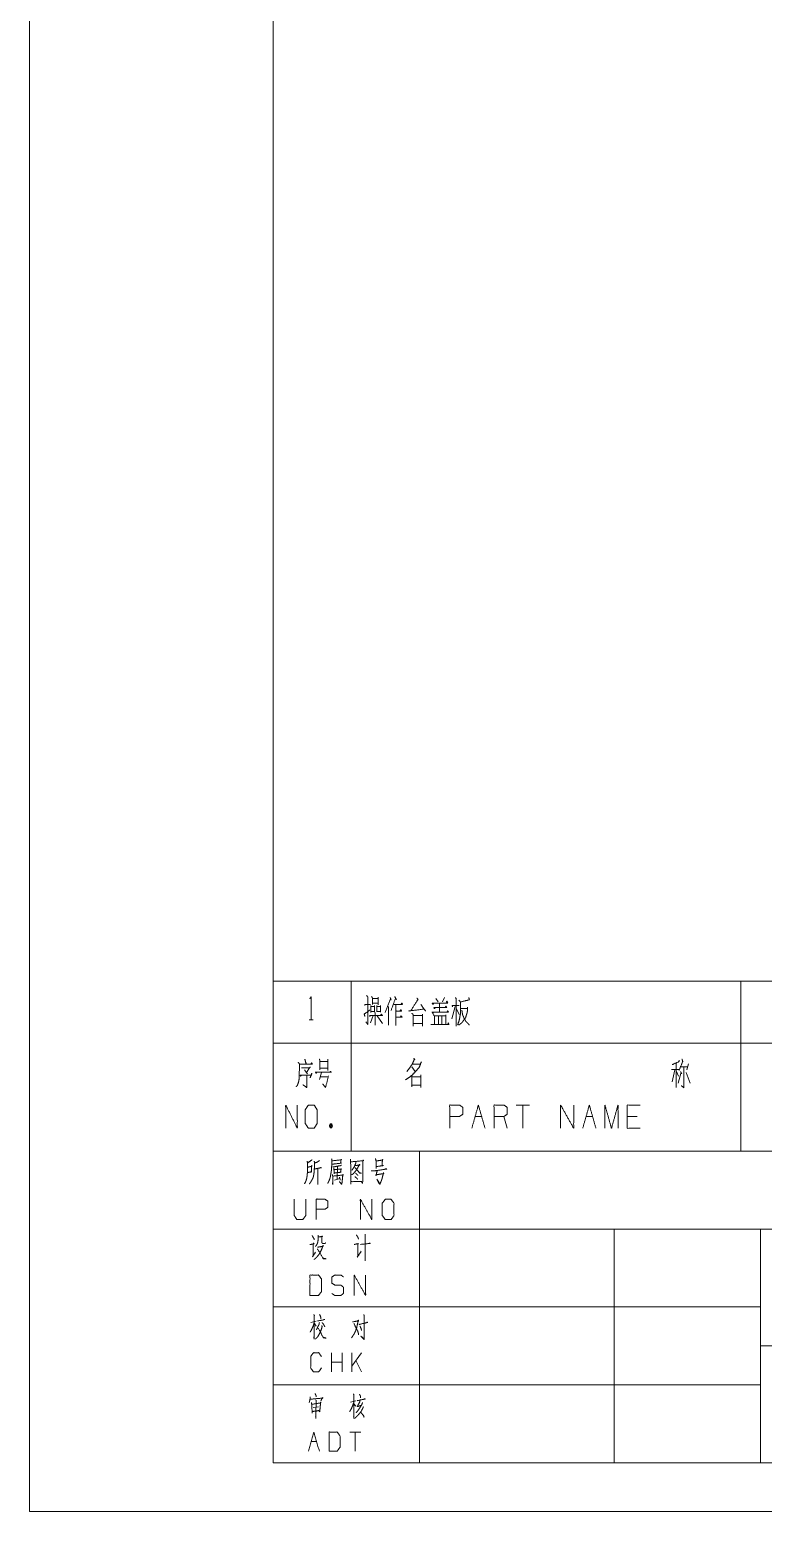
# Model space of a CAD drawing. Header units: millimetres. Extents: x 0 to 210, y 0 to 297.
# Drawn here: x 0 to 75.3, y 0 to 152.2 of the extents above; entities that cross this region are included whole.
import ezdxf

# ---------------------------------------------------------------- set-up
doc = ezdxf.new("R2010")
doc.units = ezdxf.units.MM
doc.layers.add('101', color=7, linetype='Continuous', true_color=0xffffff)

msp = doc.modelspace()

# ---------------------------------------------------------------- linework, layer by layer
at = {"layer": '101', "color": 133, "linetype": 'Continuous', "lineweight": 18}
for p, q in [((0, 297), (0, 0)), ((25, 292), (25, 5)), ((25, 37), (205, 37)), ((25, 37), (25, 5)), ((40, 37), (40, 5)), ((25, 29), (205, 29)), ((60, 29), (60, 5)), ((75, 29), (75, 5)), ((25, 21), (75, 21)), ((75, 17), (184, 17)), ((25, 13), (75, 13)), ((25, 5), (205, 5)), ((25, 5), (205, 5)), ((0, 0), (210, 0))]:
    msp.add_line(p, q, dxfattribs=at)
at = {"layer": '101', "color": 72, "linetype": 'Continuous', "lineweight": 18}
for p, q in [((25, 54.46), (25, 48.11)), ((25, 54.46), (33, 54.46)), ((33, 54.46), (33, 48.11)), ((33, 54.46), (73, 54.46)), ((73, 54.46), (73, 48.11)), ((73, 54.46), (103, 54.46)), ((35.01, 51.95), (35.01, 51.25)), ((35.01, 51.88), (35.32, 51.88)), ((35.22, 52.7), (35.73, 52.7)), ((35.22, 52.2), (35.75, 52.2)), ((35.38, 51.95), (35.38, 51.28)), ((35.64, 51.97), (35.64, 51.3)), ((35.64, 51.85), (36.01, 51.85)), ((35.75, 52.82), (35.75, 52.03)), ((36.01, 51.95), (36.01, 51.28)), ((36.84, 51.85), (36.84, 49.95)), ((41.68, 52.7), (41.91, 52.35)), ((42.07, 52.18), (42.07, 51.28)), ((42.56, 52.8), (42.37, 52.35)), ((43.67, 51.88), (43.33, 50.6)), ((28.67, 50.48), (29.09, 50.48)), ((35.25, 50.93), (34.99, 50.17)), ((35.04, 51.35), (35.34, 51.35)), ((35.47, 51.25), (35.47, 49.95)), ((35.66, 51.35), (36, 51.35)), ((35.68, 50.9), (36.21, 50.13)), ((41.54, 50.9), (42.67, 50.9)), ((41.96, 50.93), (41.96, 50.08)), ((42.31, 50.85), (42.31, 50.08)), ((42.72, 51), (42.72, 50.08)), ((43.78, 51.7), (44.08, 51.05)), ((44.2, 51.65), (44.91, 51.65)), ((25, 48.11), (25, 37)), ((25, 48.11), (33, 48.11)), ((33, 48.11), (73, 48.11)), ((33, 48.11), (33, 37)), ((73, 48.11), (103, 48.11)), ((73, 48.11), (73, 37)), ((29.76, 46.22), (30.58, 46.22)), ((30.59, 46.45), (30.59, 45.3)), ((66.35, 46.08), (66.35, 43.55)), ((66.78, 45.68), (67.56, 45.68)), ((67.63, 45.98), (67.45, 45.35)), ((29.76, 45.53), (30.58, 45.53)), ((29.95, 45.08), (29.76, 44.38)), ((29.81, 44.65), (30.59, 44.65)), ((39.23, 45.65), (39.55, 45.17)), ((65.88, 45.4), (66.64, 45.4)), ((66.21, 45.35), (65.95, 44.13)), ((66.39, 45.17), (66.6, 44.7)), ((66.87, 45.12), (66.55, 44)), ((66.8, 45.17), (66.94, 44.95)), ((67.38, 45.08), (67.79, 43.98)), ((51.28, 41.74), (49.94, 41.74)), ((50.61, 41.74), (50.61, 39.36)), ((30.85, 39.81), (30.99, 39.39)), ((45.72, 40.56), (46.39, 40.56)), ((49, 39.36), (48.67, 40.56)), ((57.1, 40.56), (57.77, 40.56)), ((62.33, 40.56), (61.32, 40.56)), ((25, 37), (33, 37)), ((33, 37), (73, 37)), ((73, 37), (103, 37)), ((31.58, 35.44), (31.57, 34.13)), ((31.29, 34.04), (31.83, 34.2)), ((29.41, 19.54), (28.85, 19.39)), ((29.22, 19.29), (29.42, 19.02)), ((30.96, 14.33), (30.96, 16.3)), ((32.07, 15.33), (30.96, 15.33)), ((32.07, 14.33), (32.07, 16.3)), ((33.08, 14.33), (33.08, 16.3)), ((34.05, 16.3), (33.08, 14.93)), ((34.05, 14.33), (33.49, 15.51)), ((29.11, 10.67), (29.64, 10.75)), ((33.49, 11.35), (32.92, 11.23)), ((33.28, 11.06), (33.47, 10.81)), ((33.97, 8.15), (32.86, 8.15)), ((33.41, 8.15), (33.41, 6.19)), ((28.89, 7.18), (29.45, 7.18))]:
    msp.add_line(p, q, dxfattribs=at)
for points, knots in [([(28.74, 52.65), (28.88, 52.85), (28.88, 50.48)], [0, 0, 0.093489, 1, 1]), ([(34.41, 51.95), (34.39, 52.08), (34.99, 52.08)], [0, 0, 0.173603, 1, 1]), ([(34.58, 53), (34.71, 52.82), (34.71, 50.02), (34.49, 50.3)], [0, 0, 0.063755, 0.896689, 1, 1]), ([(35.09, 52.9), (35.18, 52.73), (35.18, 52.08)], [0, 0, 0.231725, 1, 1]), ([(37, 52.8), (37.09, 52.55), (37.02, 52.65), (36.49, 51.25)], [0, 0, 0.140692, 0.205673, 1, 1]), ([(37.46, 52.88), (37.65, 52.57), (37.53, 52.68), (37.09, 51.47)], [0, 0, 0.199122, 0.287732, 1, 1]), ([(37.37, 52.08), (38.29, 52.08), (38.2, 52.22), (38.11, 52.1)], [0, 0, 0.737475, 0.877167, 1, 1]), ([(37.58, 52.03), (37.58, 49.9), (37.58, 51.4), (38.18, 51.4), (38.1, 51.55), (38.01, 51.43)], [0, 0, 0.466711, 0.796155, 0.928141, 0.966378, 1, 1]), ([(39.74, 52.73), (39.88, 52.57), (39.84, 52.57), (39.12, 51.43), (38.91, 51.4), (40.48, 51.6), (40.64, 51.38), (40.14, 52.08)], [0, 0, 0.045477, 0.053275, 0.353145, 0.400259, 0.750087, 0.810876, 1, 1]), ([(41.46, 52.2), (41.39, 52.08), (41.31, 52.2), (42.91, 52.2), (42.83, 52.43), (42.75, 52.3)], [0, 0, 0.062699, 0.129535, 0.831763, 0.937302, 1, 1]), ([(41.62, 51.75), (41.55, 51.63), (41.43, 51.75), (42.81, 51.75), (42.72, 51.9), (42.65, 51.78)], [0, 0, 0.07124, 0.158488, 0.842395, 0.92876, 1, 1]), ([(43.41, 51.83), (43.35, 51.95), (44.09, 51.95)], [0, 0, 0.154626, 1, 1]), ([(43.69, 52.78), (43.76, 52.68), (43.76, 49.85)], [0, 0, 0.04155, 1, 1]), ([(44.2, 52.33), (44.2, 51.05), (44.17, 50.93), (44.15, 50.78), (44.08, 50.43), (43.92, 49.98)], [0, 0, 0.533407, 0.587753, 0.650941, 0.800323, 1, 1]), ([(44.94, 51.78), (44.93, 51.47), (44.91, 51.28), (44.84, 51.05), (44.78, 50.85), (44.75, 50.73), (44.64, 50.58), (44.52, 50.43), (44.41, 50.25), (44.27, 50.13), (44.11, 50), (44.01, 49.98)], [0, 0, 0.139342, 0.232436, 0.341789, 0.437725, 0.497957, 0.583134, 0.67329, 0.768167, 0.855675, 0.94948, 1, 1]), ([(45.07, 52.78), (45.12, 52.55), (44.2, 52.33), (44.04, 52.53)], [0, 0, 0.161319, 0.821664, 1, 1]), ([(34.41, 50.83), (34.33, 51.08), (34.92, 51.5)], [0, 0, 0.264704, 1, 1]), ([(34.94, 50.83), (34.88, 50.95), (36.21, 50.95), (36.08, 51.08), (36.01, 50.95)], [0, 0, 0.076244, 0.820603, 0.919361, 1, 1]), ([(37.62, 50.78), (38.24, 50.78), (38.11, 50.9), (38.02, 50.73)], [0, 0, 0.624528, 0.802084, 1, 1]), ([(39.22, 51.18), (39.36, 51.03), (39.36, 49.85), (39.36, 50.13), (40.32, 50.13), (40.32, 49.83), (40.32, 51.08), (40.32, 50.95), (39.38, 50.95)], [0, 0, 0.039473, 0.264466, 0.317124, 0.499886, 0.557332, 0.796687, 0.820623, 1, 1]), ([(41.43, 51.25), (41.39, 51.15), (41.29, 51.28), (42.97, 51.28), (42.91, 51.43), (42.83, 51.28)], [0, 0, 0.046472, 0.118296, 0.854009, 0.923718, 1, 1]), ([(41.41, 51.05), (41.54, 50.9), (41.54, 50.02)], [0, 0, 0.181817, 1, 1]), ([(44.34, 51.5), (44.39, 51.3), (44.41, 51.12), (44.45, 50.95), (44.52, 50.83), (44.57, 50.68), (44.66, 50.53), (44.75, 50.35), (44.85, 50.25), (44.93, 50.17), (45.03, 50.08), (45.12, 49.95)], [0, 0, 0.116119, 0.214831, 0.315024, 0.39562, 0.484907, 0.582612, 0.692636, 0.774439, 0.832283, 0.914086, 1, 1]), ([(41.18, 50), (43.04, 50), (42.97, 50.17), (42.9, 50.02)], [0, 0, 0.839595, 0.92498, 1, 1]), ([(27.56, 46.13), (27.69, 45.95), (27.66, 44.45), (27.59, 44.08), (27.48, 43.78), (27.34, 43.6)], [0, 0, 0.081566, 0.649823, 0.793832, 0.914831, 1, 1]), ([(27.7, 45.95), (29.01, 45.95), (28.93, 46.08), (28.85, 45.9)], [0, 0, 0.79327, 0.883172, 1, 1]), ([(27.89, 45.55), (28.71, 45.55), (28.8, 45.68), (28.41, 45.08), (28.5, 44.95), (28.22, 45.35)], [0, 0, 0.349352, 0.41636, 0.723317, 0.790326, 1, 1]), ([(28.25, 46.45), (28.36, 46), (28.39, 46.08), (28.35, 45.9)], [0, 0, 0.638265, 0.750293, 1, 1]), ([(29.7, 46.47), (29.78, 46.38), (29.78, 45.35)], [0, 0, 0.110318, 1, 1]), ([(39.32, 45.95), (40.08, 45.95), (40.2, 46.18), (39.97, 45.6), (39.55, 45.12), (39.14, 44.7), (38.56, 44.33)], [0, 0, 0.213826, 0.286067, 0.460277, 0.639449, 0.804911, 1, 1]), ([(39.43, 46.55), (39.53, 46.38), (39.48, 46.45), (39.28, 45.98), (39.05, 45.62), (38.7, 45.17)], [0, 0, 0.11364, 0.16465, 0.449685, 0.682204, 1, 1]), ([(66.64, 46.35), (66.64, 46.2), (65.95, 45.9)], [0, 0, 0.166334, 1, 1]), ([(66.94, 46.47), (67.03, 46.22), (66.64, 45.28)], [0, 0, 0.205287, 1, 1]), ([(67.15, 45.68), (67.15, 43.53), (66.87, 43.73)], [0, 0, 0.861249, 1, 1]), ([(27.91, 44.83), (27.81, 44.7), (27.77, 44.8), (28.91, 44.8), (28.96, 45), (28.79, 44.55)], [0, 0, 0.074525, 0.127161, 0.672611, 0.770465, 1, 1]), ([(28.44, 44.83), (28.44, 43.55), (28.03, 43.83)], [0, 0, 0.72158, 1, 1]), ([(29.46, 45.08), (29.41, 45), (29.32, 45.12), (30.97, 45.12), (30.87, 45.2), (30.76, 45.08)], [0, 0, 0.040633, 0.11244, 0.868409, 0.923643, 1, 1]), ([(30.67, 44.73), (30.37, 43.55), (30.07, 43.9)], [0, 0, 0.72503, 1, 1]), ([(39.16, 44.8), (39.21, 44.73), (39.21, 43.6), (39.21, 43.78), (40.15, 43.78), (40.15, 43.55), (40.15, 44.83), (40.15, 44.65), (39.25, 44.65)], [0, 0, 0.018725, 0.248081, 0.283758, 0.47474, 0.520612, 0.780548, 0.816225, 1, 1]), ([(26.28, 39.36), (26.28, 41.74), (27.47, 39.36), (27.47, 41.74)], [0, 0, 0.32062, 0.67938, 1, 1]), ([(28.6, 39.36), (29.2, 39.36), (29.5, 39.84), (29.5, 41.26), (29.2, 41.74), (28.6, 41.74), (28.29, 41.26), (28.29, 39.84), (28.6, 39.36)], [0, 0, 0.094595, 0.183573, 0.409674, 0.498652, 0.593247, 0.683573, 0.909673, 1, 1]), ([(43.11, 39.36), (43.11, 41.74), (44.11, 41.74), (44.45, 41.51), (44.45, 40.79), (44.1, 40.56), (43.11, 40.56)], [0, 0, 0.401146, 0.571312, 0.639588, 0.762043, 0.832819, 1, 1]), ([(47.66, 39.36), (47.66, 41.74), (48.67, 41.74), (49, 41.51), (49, 40.79), (48.67, 40.56), (47.66, 40.56)], [0, 0, 0.400952, 0.571035, 0.639278, 0.761674, 0.829917, 1, 1]), ([(54.49, 39.36), (54.49, 41.74), (55.83, 39.36), (55.83, 41.74)], [0, 0, 0.317574, 0.682426, 1, 1]), ([(59.04, 39.36), (59.04, 41.74), (59.71, 39.36), (60.38, 41.74), (60.38, 39.36)], [0, 0, 0.245192, 0.5, 0.754808, 1, 1]), ([(62.66, 39.36), (61.32, 39.36), (61.32, 41.74), (62.66, 41.74)], [0, 0, 0.26539, 0.73461, 1, 1]), ([(30.85, 39.39), (30.99, 39.39), (31.07, 39.61), (30.99, 39.81), (30.85, 39.81), (30.77, 39.61), (30.85, 39.39), (30.99, 39.81)], [0, 0, 0.086283, 0.23189, 0.363169, 0.449452, 0.580731, 0.726338, 1, 1]), ([(28.99, 36.12), (28.93, 36.08), (28.51, 35.79), (28.48, 35.97), (28.53, 35.79), (28.53, 35.21), (28.51, 34.86), (28.49, 34.62), (28.46, 34.38), (28.42, 34.15), (28.35, 33.93), (28.28, 33.78), (28.21, 33.65)], [0, 0, 0.024362, 0.186801, 0.243941, 0.302152, 0.485022, 0.597666, 0.675195, 0.753199, 0.825098, 0.898191, 0.953346, 1, 1]), ([(28.56, 34.8), (28.59, 34.82), (28.95, 34.88), (28.9, 34.86), (28.95, 35.55), (28.98, 35.46), (28.54, 35.35)], [0, 0, 0.022685, 0.239273, 0.269988, 0.676989, 0.73256, 1, 1]), ([(29.73, 36.03), (29.48, 35.86), (29.24, 35.79), (29.21, 35.97), (29.24, 35.7), (29.23, 35.44), (29.21, 35.15), (29.2, 34.91), (29.17, 34.68), (29.13, 34.44), (29.09, 34.27), (29.01, 34.13), (28.93, 33.98), (28.85, 33.85), (28.78, 33.74), (28.7, 33.65)], [0, 0, 0.09632, 0.172939, 0.229417, 0.313418, 0.396987, 0.487496, 0.564125, 0.634337, 0.711438, 0.768976, 0.817389, 0.871907, 0.920319, 0.962889, 1, 1]), ([(29.23, 35.17), (29.93, 35.3), (29.88, 35.33), (29.81, 35.28)], [0, 0, 0.834809, 0.895274, 1, 1]), ([(29.59, 35.21), (29.59, 33.58), (29.57, 33.69), (29.59, 33.87)], [0, 0, 0.849784, 0.907773, 1, 1]), ([(30.99, 36.23), (31.01, 36.03), (31.01, 35.68), (30.99, 35.35), (30.98, 35.13), (30.94, 34.84), (30.9, 34.6), (30.85, 34.33), (30.79, 34.13), (30.71, 33.93), (30.59, 33.69)], [0, 0, 0.076502, 0.212088, 0.33934, 0.424293, 0.535105, 0.630037, 0.733303, 0.813246, 0.895185, 1, 1]), ([(31.04, 36.01), (32.01, 36.12), (31.96, 36.16), (31.91, 35.77), (31.99, 35.77), (31.02, 35.66)], [0, 0, 0.391079, 0.416921, 0.577584, 0.60892, 1, 1]), ([(31.99, 35.57), (31.94, 35.52), (31.55, 35.46), (31.33, 35.41), (31.13, 35.37)], [0, 0, 0.072254, 0.516594, 0.766873, 1, 1]), ([(31.21, 35.26), (31.23, 35.1), (31.26, 34.66), (31.24, 34.77), (31.97, 34.84), (31.91, 34.84), (31.96, 35.24), (31.99, 35.17), (31.23, 35.1)], [0, 0, 0.056492, 0.217482, 0.258029, 0.525926, 0.548633, 0.694164, 0.720795, 1, 1]), ([(32.91, 36.19), (32.94, 35.9), (32.97, 33.62), (32.96, 33.87), (34.07, 33.87), (33.99, 33.89), (33.83, 33.87)], [0, 0, 0.069513, 0.617086, 0.67568, 0.942515, 0.962044, 1, 1]), ([(32.96, 35.9), (34.27, 36.03), (34.22, 36.1), (34.19, 35.9), (34.18, 33.91), (34.16, 33.69), (34.05, 33.87)], [0, 0, 0.328132, 0.348329, 0.398411, 0.893177, 0.948287, 1, 1]), ([(33.39, 35.55), (33.46, 35.52), (33.89, 35.59), (33.85, 35.66), (33.64, 35.24), (33.49, 35.02), (33.35, 34.84), (33.21, 34.68), (33.05, 34.57)], [0, 0, 0.033937, 0.260456, 0.302021, 0.540807, 0.679362, 0.795008, 0.902031, 1, 1]), ([(33.47, 35.88), (33.47, 35.77), (33.33, 35.44), (33.16, 35.17), (33.08, 35.06)], [0, 0, 0.119857, 0.510436, 0.853215, 1, 1]), ([(33.36, 35.3), (33.41, 35.3), (33.89, 34.73), (34.07, 34.73), (33.89, 34.77), (33.82, 34.82)], [0, 0, 0.037879, 0.645168, 0.784058, 0.927466, 1, 1]), ([(35.06, 34.97), (35.27, 34.97), (35.67, 35.02), (36.67, 35.17), (36.56, 35.19), (36.41, 35.15)], [0, 0, 0.107042, 0.322387, 0.855627, 0.91443, 1, 1]), ([(35.49, 36.25), (35.55, 35.99), (35.55, 35.21), (35.55, 35.41), (36.3, 35.52), (36.17, 35.52), (36.2, 36.08), (36.22, 36.16), (36.25, 36.1), (36.14, 36.08), (35.55, 35.99)], [0, 0, 0.076616, 0.29412, 0.35005, 0.563218, 0.598366, 0.753975, 0.779217, 0.799827, 0.831204, 1, 1]), ([(35.66, 35.02), (35.55, 34.49), (35.52, 34.57), (36.34, 34.71), (36.3, 34.8), (36.3, 34.71), (36.2, 34.33), (36.14, 34.09), (36.06, 33.89), (36, 33.74), (35.95, 33.62), (35.92, 33.6), (35.64, 34.11), (35.94, 33.65)], [0, 0, 0.136367, 0.159976, 0.371153, 0.396348, 0.418608, 0.516111, 0.579315, 0.633124, 0.675136, 0.70536, 0.714998, 0.861275, 1, 1]), ([(31.08, 34.62), (31.1, 34.42), (31.12, 33.91), (31.1, 33.58), (31.08, 33.67), (31.12, 33.89)], [0, 0, 0.147471, 0.523364, 0.768668, 0.835022, 1, 1]), ([(31.12, 34.44), (32.18, 34.55), (32.15, 34.62), (32.13, 34.51), (32.08, 34), (32.07, 33.8), (32.01, 33.58), (31.8, 33.87), (32.02, 33.65)], [0, 0, 0.374083, 0.399751, 0.438832, 0.617592, 0.687461, 0.767889, 0.891106, 1, 1]), ([(31.79, 34.33), (31.85, 34.15), (31.88, 34.02)], [0, 0, 0.579211, 1, 1]), ([(33.38, 34.38), (33.58, 34.22), (33.68, 34.11)], [0, 0, 0.637933, 1, 1]), ([(33.44, 34.75), (33.61, 34.6), (33.69, 34.49)], [0, 0, 0.630825, 1, 1]), ([(27.15, 32.07), (27.15, 30.39), (27.43, 29.97), (28.02, 29.97), (28.34, 30.39), (28.34, 32.07)], [0, 0, 0.337151, 0.438598, 0.557781, 0.662849, 1, 1]), ([(29.41, 29.97), (29.41, 32.07), (30.3, 32.07), (30.6, 31.87), (30.6, 31.23), (30.29, 31.03), (29.41, 31.03)], [0, 0, 0.401146, 0.571312, 0.639588, 0.762043, 0.832819, 1, 1]), ([(33.94, 29.97), (33.94, 32.07), (35.12, 29.97), (35.12, 32.07)], [0, 0, 0.317574, 0.682426, 1, 1]), ([(36.5, 29.97), (37.09, 29.97), (37.39, 30.39), (37.39, 31.65), (37.09, 32.07), (36.5, 32.07), (36.19, 31.65), (36.19, 30.39), (36.5, 29.97)], [0, 0, 0.102684, 0.19162, 0.409478, 0.498413, 0.601097, 0.691619, 0.909477, 1, 1]), ([(28.76, 27.4), (29.18, 27.49), (29.12, 27.58), (29.1, 27.4), (29.08, 26.23), (29.01, 26.14), (29.33, 26.61)], [0, 0, 0.16742, 0.209471, 0.278411, 0.733408, 0.779232, 1, 1]), ([(28.99, 28.33), (29.18, 28.02), (29.21, 27.89)], [0, 0, 0.726446, 1, 1]), ([(29.6, 28.37), (29.62, 28.17), (29.62, 27.95), (29.58, 27.75), (29.54, 27.55), (29.47, 27.42), (29.41, 27.31), (29.33, 27.2)], [0, 0, 0.161539, 0.340476, 0.503497, 0.668951, 0.787641, 0.890429, 1, 1]), ([(29.63, 28.19), (30.05, 28.24), (30.02, 28.31), (29.97, 28.13), (29.97, 27.97), (29.97, 27.69), (29.99, 27.62), (30.02, 27.55), (30.08, 27.53), (30.16, 27.51), (30.27, 27.51), (30.33, 27.53), (30.38, 27.58)], [0, 0, 0.256865, 0.301249, 0.41201, 0.505691, 0.679668, 0.720916, 0.765302, 0.805444, 0.85461, 0.920841, 0.960986, 1, 1]), ([(33.3, 27.42), (33.74, 27.51), (33.7, 27.55), (33.67, 26.19), (33.61, 26.1), (34.03, 26.72)], [0, 0, 0.163599, 0.18344, 0.685806, 0.725488, 1, 1]), ([(33.53, 28.42), (33.72, 28.08), (33.75, 27.95)], [0, 0, 0.736536, 1, 1]), ([(33.94, 27.42), (34.95, 27.53), (34.89, 27.55), (34.77, 27.51)], [0, 0, 0.837054, 0.891368, 1, 1]), ([(34.42, 28.48), (34.44, 28.33), (34.44, 25.74), (34.42, 25.92), (34.44, 26.14)], [0, 0, 0.049514, 0.872927, 0.929447, 1, 1]), ([(29.54, 27.13), (30.15, 27.25), (30.1, 27.31), (29.96, 26.91), (29.88, 26.74), (29.8, 26.58), (29.68, 26.38), (29.54, 26.21), (29.4, 26.05), (29.29, 25.94), (29.19, 25.88)], [0, 0, 0.25494, 0.288366, 0.462054, 0.541624, 0.612967, 0.709672, 0.802667, 0.88873, 0.952732, 1, 1]), ([(29.52, 26.94), (29.55, 26.94), (30.13, 25.96), (30.43, 25.94), (30.13, 26.01), (30.05, 26.1)], [0, 0, 0.016601, 0.617584, 0.775731, 0.937327, 1, 1]), ([(28.77, 22.18), (29.65, 22.18), (29.96, 22.6), (29.96, 23.86), (29.65, 24.28), (28.77, 24.28), (28.77, 22.18)], [0, 0, 0.142135, 0.227161, 0.43179, 0.516816, 0.658951, 1, 1]), ([(31.02, 22.38), (31.32, 22.18), (31.93, 22.18), (32.22, 22.4), (32.22, 23.02), (31.93, 23.24), (31.33, 23.24), (31.02, 23.44), (31.02, 24.08), (31.33, 24.28), (31.93, 24.28), (32.22, 24.08)], [0, 0, 0.068036, 0.184055, 0.254519, 0.372335, 0.4428, 0.555843, 0.62637, 0.748394, 0.818921, 0.931964, 1, 1]), ([(33.3, 22.18), (33.3, 24.28), (34.48, 22.18), (34.48, 24.28)], [0, 0, 0.317574, 0.682426, 1, 1]), ([(29.16, 20.22), (29.23, 20.1), (29.2, 20.14), (29.2, 17.7), (29.17, 17.84), (29.2, 18.05)], [0, 0, 0.048142, 0.065074, 0.880813, 0.930182, 1, 1]), ([(29.76, 20.22), (29.85, 20.03), (29.88, 19.91), (29.88, 19.79)], [0, 0, 0.449923, 0.728678, 1, 1]), ([(34.3, 20.24), (34.33, 20.01), (34.33, 18.44), (34.34, 17.92), (34.33, 17.72), (34.31, 17.67), (33.99, 18.01), (34.31, 17.72)], [0, 0, 0.066217, 0.519981, 0.669306, 0.729161, 0.741826, 0.875055, 1, 1]), ([(29.2, 19.39), (29.12, 19.1), (29.01, 18.85), (28.91, 18.63), (28.79, 18.42)], [0, 0, 0.285938, 0.539663, 0.775434, 1, 1]), ([(29.99, 19.1), (30.01, 18.94), (29.92, 18.65), (29.83, 18.42), (29.73, 18.23), (29.56, 17.94), (29.45, 17.82), (29.32, 17.7)], [0, 0, 0.103477, 0.291956, 0.443856, 0.57619, 0.787107, 0.887317, 1, 1]), ([(29.73, 19.41), (29.72, 19.25), (29.57, 18.96), (29.47, 18.75), (29.41, 18.67)], [0, 0, 0.201933, 0.596285, 0.876828, 1, 1]), ([(29.54, 19.56), (30.29, 19.7), (30.23, 19.72), (30.16, 19.68)], [0, 0, 0.838753, 0.907253, 1, 1]), ([(29.6, 18.81), (29.64, 18.77), (30.16, 17.82), (30.43, 17.8), (30.17, 17.86), (30.1, 17.94)], [0, 0, 0.033496, 0.63366, 0.788434, 0.938664, 1, 1]), ([(30.01, 19.41), (30.18, 19.19), (30.23, 19.08), (30.29, 18.96)], [0, 0, 0.535198, 0.744447, 1, 1]), ([(33.13, 19.46), (33.77, 19.58), (33.73, 19.64), (33.68, 19.39), (33.62, 19.14), (33.56, 18.88), (33.45, 18.54), (33.32, 18.28), (33.3, 18.23), (33.18, 18.05), (33.04, 17.84)], [0, 0, 0.244424, 0.27277, 0.366787, 0.461904, 0.564546, 0.695473, 0.80714, 0.823505, 0.905515, 1, 1]), ([(33.27, 19.31), (33.67, 18.5), (33.74, 18.28), (33.75, 18.13)], [0, 0, 0.700219, 0.886542, 1, 1]), ([(33.8, 19.23), (33.84, 19.21), (34.69, 19.41), (34.63, 19.43), (34.57, 19.39)], [0, 0, 0.045964, 0.873306, 0.932105, 1, 1]), ([(33.9, 19.04), (34.03, 18.73), (34.05, 18.59)], [0, 0, 0.698421, 1, 1]), ([(29.94, 14.73), (29.66, 14.33), (29.12, 14.33), (28.84, 14.73), (28.84, 15.91), (29.12, 16.3), (29.67, 16.3), (29.95, 15.91)], [0, 0, 0.114569, 0.243367, 0.357935, 0.638584, 0.753152, 0.885431, 1, 1]), ([(28.78, 11.75), (28.78, 11.56), (28.72, 11.27), (28.69, 11.17)], [0, 0, 0.316024, 0.817547, 1, 1]), ([(28.78, 11.52), (30.09, 11.64), (30.06, 11.7), (29.89, 11.37)], [0, 0, 0.748922, 0.787785, 1, 1]), ([(28.91, 11.19), (28.94, 11), (29, 10.09), (28.98, 10.26), (29.71, 10.34), (29.63, 10.36), (29.46, 10.32)], [0, 0, 0.083432, 0.487207, 0.560755, 0.88655, 0.926462, 1, 1]), ([(29.71, 10.34), (29.77, 10.23), (29.86, 11.23), (29.89, 11.15), (28.97, 11)], [0, 0, 0.055629, 0.522279, 0.563365, 1, 1]), ([(29.3, 12.1), (29.39, 11.89), (29.42, 11.75)], [0, 0, 0.603342, 1, 1]), ([(29.36, 11.46), (29.39, 11.41), (29.38, 9.53), (29.35, 9.72), (29.38, 9.94)], [0, 0, 0.021551, 0.822258, 0.902418, 1, 1]), ([(33.28, 11.21), (33.15, 10.88), (33.05, 10.63), (32.96, 10.44), (32.84, 10.26)], [0, 0, 0.339095, 0.594724, 0.790666, 1, 1]), ([(33.22, 12.08), (33.28, 11.97), (33.27, 11.99), (33.27, 9.55), (33.25, 9.74), (33.27, 9.94)], [0, 0, 0.039885, 0.048389, 0.86771, 0.930393, 1, 1]), ([(34.25, 10.75), (34.2, 10.61), (34.03, 10.28), (33.85, 10.07), (33.66, 9.84), (33.5, 9.68), (33.37, 9.55)], [0, 0, 0.100504, 0.349354, 0.529552, 0.726518, 0.879827, 1, 1]), ([(34.15, 11.17), (34.13, 11.06), (33.96, 10.75), (33.94, 10.73), (33.81, 10.52), (33.66, 10.32), (33.5, 10.13)], [0, 0, 0.084867, 0.37449, 0.395072, 0.594273, 0.800096, 1, 1]), ([(33.6, 11.37), (34.42, 11.54), (34.37, 11.56), (34.25, 11.5)], [0, 0, 0.811184, 0.871424, 1, 1]), ([(33.9, 11.39), (33.88, 11.27), (33.63, 10.77), (33.6, 10.75), (34.06, 10.9)], [0, 0, 0.104847, 0.570661, 0.600717, 1, 1]), ([(33.85, 12.04), (33.96, 11.83), (33.97, 11.75), (33.96, 11.68)], [0, 0, 0.609648, 0.831593, 1, 1]), ([(33.97, 10.19), (34.26, 9.84), (34.32, 9.68), (34.23, 9.88)], [0, 0, 0.533338, 0.737997, 1, 1]), ([(30.74, 6.19), (31.56, 6.19), (31.85, 6.58), (31.85, 7.76), (31.56, 8.15), (30.74, 8.15), (30.74, 6.19)], [0, 0, 0.142135, 0.227161, 0.43179, 0.516816, 0.658951, 1, 1])]:
    msp.add_open_spline(points, degree=1, knots=knots, dxfattribs=at)
for points in [[(45.38, 39.36), (46.05, 41.74), (46.73, 39.36)], [(56.76, 39.36), (57.44, 41.74), (58.11, 39.36)], [(28.62, 6.19), (29.17, 8.15), (29.73, 6.19)]]:
    msp.add_open_spline(points, degree=1, dxfattribs=at)

doc.saveas('drawing.dxf')
